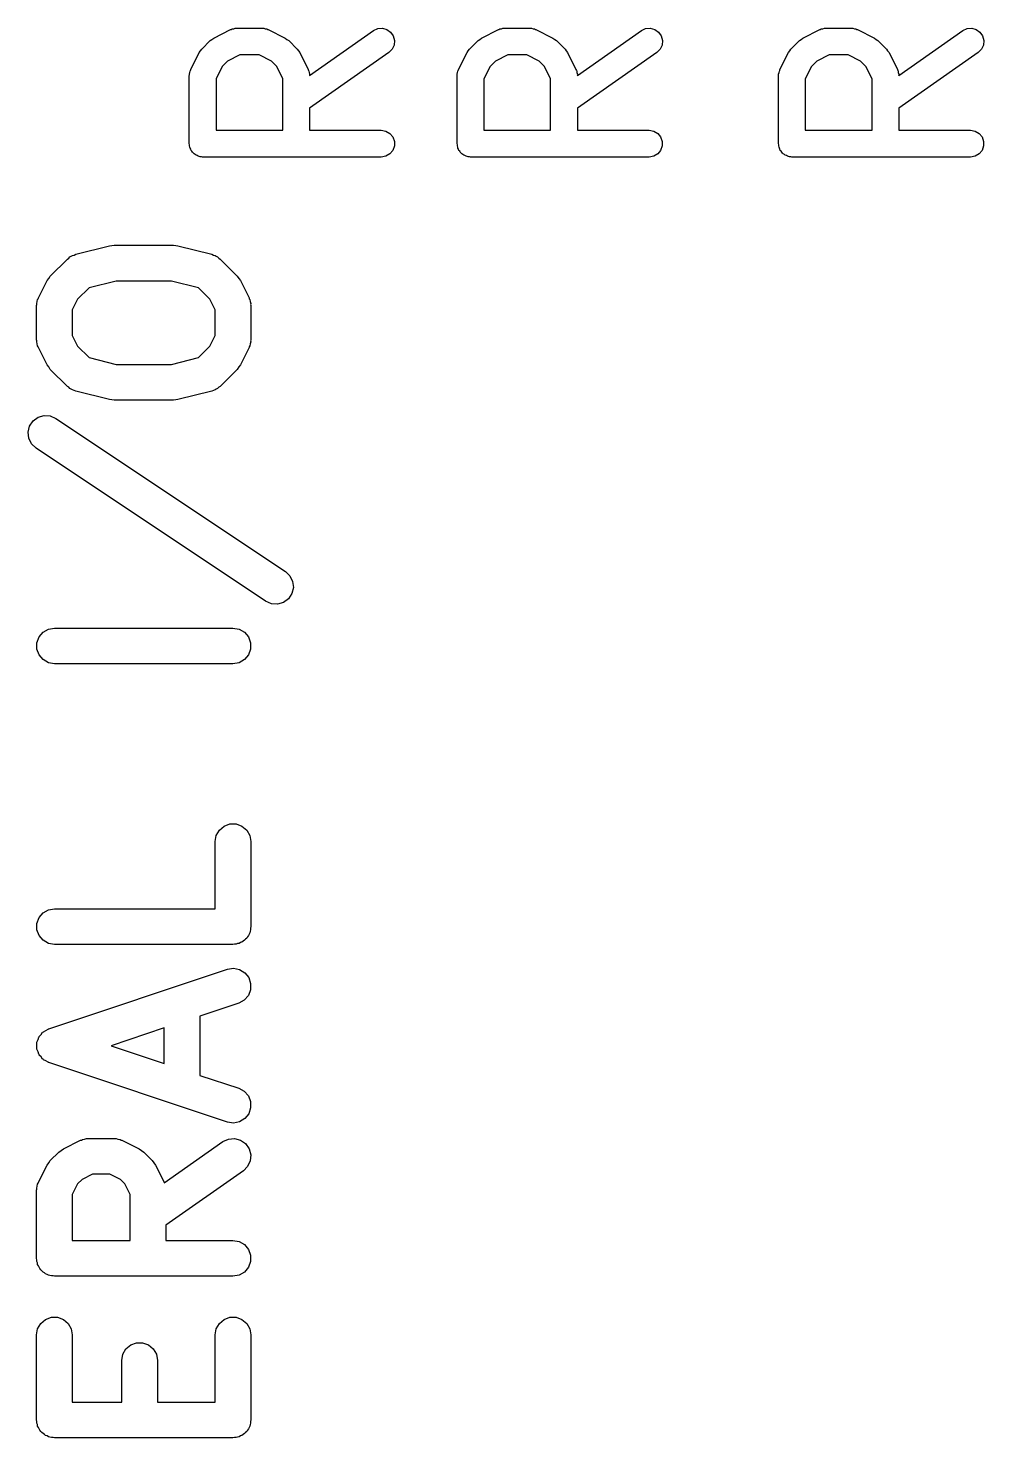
# Model space of a CAD drawing. Extents: x 127.3 to 176.4, y -111.4 to -62.2.
# Drawn here: x 127.58 to 132.93, y -94.71 to -86.82 of the extents above; entities that cross this region are included whole.
import ezdxf

# ---------------------------------------------------------------- set-up
doc = ezdxf.new("R2010")
doc.units = 0
doc.header["$MEASUREMENT"] = 0
doc.layers.add('BLACK', color=7, linetype='CONTINUOUS')

msp = doc.modelspace()

# ---------------------------------------------------------------- linework, layer by layer
at = {"layer": 'Black'}
for p, q in [((128.595, -86.8853), (128.604, -86.8784)), ((128.604, -86.8784), (128.614, -86.8712)), ((128.614, -86.8712), (128.709, -86.8236)), ((128.709, -86.8236), (128.713, -86.8224)), ((128.713, -86.8224), (128.717, -86.8202)), ((128.717, -86.8202), (128.726, -86.8187)), ((128.726, -86.8187), (128.734, -86.8162)), ((128.734, -86.8162), (128.739, -86.8164)), ((128.739, -86.8164), (128.743, -86.8157)), ((128.743, -86.8157), (128.886, -86.8157)), ((128.886, -86.8157), (128.89, -86.8164)), ((128.89, -86.8164), (128.894, -86.8162)), ((128.894, -86.8162), (128.903, -86.8187)), ((128.903, -86.8187), (128.911, -86.8202)), ((128.911, -86.8202), (128.915, -86.8224)), ((128.915, -86.8224), (128.919, -86.8236)), ((128.919, -86.8236), (129.014, -86.8712)), ((129.014, -86.8712), (129.024, -86.8784)), ((129.024, -86.8784), (129.034, -86.8853)), ((129.151, -87.0801), (129.509, -86.8292)), ((129.509, -86.8292), (129.533, -86.8182)), ((129.533, -86.8182), (129.559, -86.816)), ((129.559, -86.816), (129.584, -86.8227)), ((129.584, -86.8227), (129.605, -86.8376)), ((129.605, -86.8376), (129.62, -86.859)), ((129.62, -86.859), (129.627, -86.8841)), ((129.627, -86.8841), (129.625, -86.9101)), ((130.095, -86.8853), (130.104, -86.8784)), ((130.104, -86.8784), (130.114, -86.8712)), ((130.114, -86.8712), (130.209, -86.8236)), ((130.209, -86.8236), (130.213, -86.8224)), ((130.213, -86.8224), (130.217, -86.8202)), ((130.217, -86.8202), (130.226, -86.8187)), ((130.226, -86.8187), (130.234, -86.8162)), ((130.234, -86.8162), (130.239, -86.8164)), ((130.239, -86.8164), (130.243, -86.8157)), ((130.243, -86.8157), (130.386, -86.8157)), ((130.386, -86.8157), (130.39, -86.8164)), ((130.39, -86.8164), (130.394, -86.8162)), ((130.394, -86.8162), (130.403, -86.8187)), ((130.403, -86.8187), (130.411, -86.8202)), ((130.411, -86.8202), (130.415, -86.8224)), ((130.415, -86.8224), (130.419, -86.8236)), ((130.419, -86.8236), (130.514, -86.8712)), ((130.514, -86.8712), (130.524, -86.8784)), ((130.524, -86.8784), (130.534, -86.8853)), ((130.651, -87.0801), (131.009, -86.8292)), ((131.009, -86.8292), (131.033, -86.8182)), ((131.033, -86.8182), (131.059, -86.816)), ((131.059, -86.816), (131.084, -86.8227)), ((131.084, -86.8227), (131.105, -86.8376)), ((131.105, -86.8376), (131.12, -86.859)), ((131.12, -86.859), (131.127, -86.8841)), ((131.127, -86.8841), (131.125, -86.9101)), ((131.895, -86.8853), (131.904, -86.8784)), ((131.904, -86.8784), (131.914, -86.8712)), ((131.914, -86.8712), (132.009, -86.8236)), ((132.009, -86.8236), (132.013, -86.8224)), ((132.013, -86.8224), (132.017, -86.8202)), ((132.017, -86.8202), (132.026, -86.8187)), ((132.026, -86.8187), (132.034, -86.8162)), ((132.034, -86.8162), (132.039, -86.8164)), ((132.039, -86.8164), (132.043, -86.8157)), ((132.043, -86.8157), (132.186, -86.8157)), ((132.186, -86.8157), (132.19, -86.8164)), ((132.19, -86.8164), (132.194, -86.8162)), ((132.194, -86.8162), (132.203, -86.8187)), ((132.203, -86.8187), (132.211, -86.8202)), ((132.211, -86.8202), (132.215, -86.8224)), ((132.215, -86.8224), (132.219, -86.8236)), ((132.219, -86.8236), (132.314, -86.8712)), ((132.314, -86.8712), (132.324, -86.8784)), ((132.324, -86.8784), (132.334, -86.8853)), ((132.451, -87.0801), (132.809, -86.8292)), ((132.809, -86.8292), (132.833, -86.8182)), ((132.833, -86.8182), (132.859, -86.816)), ((132.859, -86.816), (132.884, -86.8227)), ((132.884, -86.8227), (132.905, -86.8376)), ((132.905, -86.8376), (132.92, -86.859)), ((132.92, -86.859), (132.927, -86.8841)), ((132.927, -86.8841), (132.925, -86.9101)), ((128.485, -87.0476), (128.533, -86.9524)), ((128.533, -86.9524), (128.54, -86.9427)), ((128.54, -86.9427), (128.547, -86.9329)), ((128.547, -86.9329), (128.595, -86.8853)), ((129.034, -86.8853), (129.082, -86.9329)), ((129.082, -86.9329), (129.088, -86.9427)), ((129.088, -86.9427), (129.096, -86.9524)), ((129.096, -86.9524), (129.143, -87.0476)), ((129.595, -86.9521), (129.151, -87.263)), ((129.614, -86.9337), (129.595, -86.9521)), ((129.625, -86.9101), (129.614, -86.9337)), ((129.985, -87.0476), (130.033, -86.9524)), ((130.033, -86.9524), (130.04, -86.9427)), ((130.04, -86.9427), (130.047, -86.9329)), ((130.047, -86.9329), (130.095, -86.8853)), ((130.534, -86.8853), (130.582, -86.9329)), ((130.582, -86.9329), (130.588, -86.9427)), ((130.588, -86.9427), (130.596, -86.9524)), ((130.596, -86.9524), (130.643, -87.0476)), ((131.095, -86.9521), (130.651, -87.263)), ((131.114, -86.9337), (131.095, -86.9521)), ((131.125, -86.9101), (131.114, -86.9337)), ((131.785, -87.0476), (131.833, -86.9524)), ((131.833, -86.9524), (131.84, -86.9427)), ((131.84, -86.9427), (131.847, -86.9329)), ((131.847, -86.9329), (131.895, -86.8853)), ((132.334, -86.8853), (132.382, -86.9329)), ((132.382, -86.9329), (132.388, -86.9427)), ((132.388, -86.9427), (132.396, -86.9524)), ((132.396, -86.9524), (132.443, -87.0476)), ((132.895, -86.9521), (132.451, -87.263)), ((132.914, -86.9337), (132.895, -86.9521)), ((132.925, -86.9101), (132.914, -86.9337)), ((128.662, -87.0303), (128.627, -87.0988)), ((128.692, -86.9999), (128.662, -87.0303)), ((128.761, -86.9657), (128.692, -86.9999)), ((128.868, -86.9657), (128.761, -86.9657)), ((128.937, -86.9999), (128.868, -86.9657)), ((128.967, -87.0303), (128.937, -86.9999)), ((129.001, -87.0988), (128.967, -87.0303)), ((130.162, -87.0303), (130.127, -87.0988)), ((130.192, -86.9999), (130.162, -87.0303)), ((130.261, -86.9657), (130.192, -86.9999)), ((130.368, -86.9657), (130.261, -86.9657)), ((130.437, -86.9999), (130.368, -86.9657)), ((130.467, -87.0303), (130.437, -86.9999)), ((130.501, -87.0988), (130.467, -87.0303)), ((131.962, -87.0303), (131.927, -87.0988)), ((131.992, -86.9999), (131.962, -87.0303)), ((132.061, -86.9657), (131.992, -86.9999)), ((132.168, -86.9657), (132.061, -86.9657)), ((132.237, -86.9999), (132.168, -86.9657)), ((132.267, -87.0303), (132.237, -86.9999)), ((132.301, -87.0988), (132.267, -87.0303)), ((128.477, -87.0811), (128.478, -87.0769)), ((128.477, -87.4621), (128.477, -87.0811)), ((128.478, -87.0726), (128.48, -87.0641)), ((128.478, -87.0769), (128.478, -87.0726)), ((128.48, -87.0641), (128.482, -87.0555)), ((128.482, -87.0555), (128.484, -87.0517)), ((128.484, -87.0517), (128.485, -87.0476)), ((128.627, -87.0988), (128.627, -87.3871)), ((129.001, -87.3871), (129.001, -87.0988)), ((129.143, -87.0476), (129.145, -87.0517)), ((129.145, -87.0517), (129.147, -87.0555)), ((129.147, -87.0555), (129.148, -87.0641)), ((129.148, -87.0641), (129.151, -87.0726)), ((129.151, -87.0726), (129.15, -87.0769)), ((129.15, -87.0769), (129.151, -87.0801)), ((129.977, -87.0811), (129.978, -87.0769)), ((129.977, -87.4621), (129.977, -87.0811)), ((129.978, -87.0726), (129.98, -87.0641)), ((129.978, -87.0769), (129.978, -87.0726)), ((129.98, -87.0641), (129.982, -87.0555)), ((129.982, -87.0555), (129.984, -87.0517)), ((129.984, -87.0517), (129.985, -87.0476)), ((130.127, -87.0988), (130.127, -87.3871)), ((130.501, -87.3871), (130.501, -87.0988)), ((130.643, -87.0476), (130.645, -87.0517)), ((130.645, -87.0517), (130.647, -87.0555)), ((130.647, -87.0555), (130.648, -87.0641)), ((130.648, -87.0641), (130.651, -87.0726)), ((130.651, -87.0726), (130.65, -87.0769)), ((130.65, -87.0769), (130.651, -87.0801)), ((131.777, -87.0811), (131.778, -87.0769)), ((131.777, -87.4621), (131.777, -87.0811)), ((131.778, -87.0726), (131.78, -87.0641)), ((131.778, -87.0769), (131.778, -87.0726)), ((131.78, -87.0641), (131.782, -87.0555)), ((131.782, -87.0555), (131.784, -87.0517)), ((131.784, -87.0517), (131.785, -87.0476)), ((131.927, -87.0988), (131.927, -87.3871)), ((132.301, -87.3871), (132.301, -87.0988)), ((132.443, -87.0476), (132.445, -87.0517)), ((132.445, -87.0517), (132.447, -87.0555)), ((132.447, -87.0555), (132.448, -87.0641)), ((132.448, -87.0641), (132.451, -87.0726)), ((132.451, -87.0726), (132.45, -87.0769)), ((132.45, -87.0769), (132.451, -87.0801)), ((129.151, -87.263), (129.151, -87.3871)), ((130.651, -87.263), (130.651, -87.3871)), ((132.451, -87.263), (132.451, -87.3871)), ((128.627, -87.3871), (129.001, -87.3871)), ((129.151, -87.3871), (129.552, -87.3871)), ((129.552, -87.3871), (129.578, -87.3916)), ((129.578, -87.3916), (129.601, -87.4046)), ((129.601, -87.4046), (129.617, -87.4246)), ((129.617, -87.4246), (129.626, -87.4491)), ((130.127, -87.3871), (130.501, -87.3871)), ((130.651, -87.3871), (131.052, -87.3871)), ((131.052, -87.3871), (131.078, -87.3916)), ((131.078, -87.3916), (131.101, -87.4046)), ((131.101, -87.4046), (131.117, -87.4246)), ((131.117, -87.4246), (131.126, -87.4491)), ((131.927, -87.3871), (132.301, -87.3871)), ((132.451, -87.3871), (132.852, -87.3871)), ((132.852, -87.3871), (132.878, -87.3916)), ((132.878, -87.3916), (132.901, -87.4046)), ((132.901, -87.4046), (132.917, -87.4246)), ((132.917, -87.4246), (132.926, -87.4491)), ((128.479, -87.4686), (128.477, -87.4621)), ((128.479, -87.4751), (128.479, -87.4686)), ((128.481, -87.4813), (128.479, -87.4751)), ((128.482, -87.4877), (128.481, -87.4813)), ((128.485, -87.4934), (128.482, -87.4877)), ((128.487, -87.4996), (128.485, -87.4934)), ((128.492, -87.5046), (128.487, -87.4996)), ((128.495, -87.5103), (128.492, -87.5046)), ((128.5, -87.5145), (128.495, -87.5103)), ((128.504, -87.5195), (128.5, -87.5145)), ((129.617, -87.4996), (129.601, -87.5195)), ((129.626, -87.4751), (129.617, -87.4996)), ((129.626, -87.4491), (129.626, -87.4751)), ((129.979, -87.4686), (129.977, -87.4621)), ((129.979, -87.4751), (129.979, -87.4686)), ((129.981, -87.4813), (129.979, -87.4751)), ((129.982, -87.4877), (129.981, -87.4813)), ((129.985, -87.4934), (129.982, -87.4877)), ((129.987, -87.4996), (129.985, -87.4934)), ((129.992, -87.5046), (129.987, -87.4996)), ((129.995, -87.5103), (129.992, -87.5046)), ((130, -87.5145), (129.995, -87.5103)), ((130.004, -87.5195), (130, -87.5145)), ((131.117, -87.4996), (131.101, -87.5195)), ((131.126, -87.4751), (131.117, -87.4996)), ((131.126, -87.4491), (131.126, -87.4751)), ((131.779, -87.4686), (131.777, -87.4621)), ((131.779, -87.4751), (131.779, -87.4686)), ((131.781, -87.4813), (131.779, -87.4751)), ((131.782, -87.4877), (131.781, -87.4813)), ((131.785, -87.4934), (131.782, -87.4877)), ((131.787, -87.4996), (131.785, -87.4934)), ((131.792, -87.5046), (131.787, -87.4996)), ((131.795, -87.5103), (131.792, -87.5046)), ((131.8, -87.5145), (131.795, -87.5103)), ((131.804, -87.5195), (131.8, -87.5145)), ((132.917, -87.4996), (132.901, -87.5195)), ((132.926, -87.4751), (132.917, -87.4996)), ((132.926, -87.4491), (132.926, -87.4751)), ((128.51, -87.5228), (128.504, -87.5195)), ((128.515, -87.527), (128.51, -87.5228)), ((128.521, -87.5293), (128.515, -87.527)), ((128.527, -87.5326), (128.521, -87.5293)), ((128.533, -87.5337), (128.527, -87.5326)), ((128.539, -87.536), (128.533, -87.5337)), ((128.546, -87.536), (128.539, -87.536)), ((128.552, -87.5371), (128.546, -87.536)), ((129.552, -87.5371), (128.552, -87.5371)), ((129.578, -87.5326), (129.552, -87.5371)), ((129.601, -87.5195), (129.578, -87.5326)), ((130.01, -87.5228), (130.004, -87.5195)), ((130.015, -87.527), (130.01, -87.5228)), ((130.021, -87.5293), (130.015, -87.527)), ((130.027, -87.5326), (130.021, -87.5293)), ((130.033, -87.5337), (130.027, -87.5326)), ((130.039, -87.536), (130.033, -87.5337)), ((130.046, -87.536), (130.039, -87.536)), ((130.052, -87.5371), (130.046, -87.536)), ((131.052, -87.5371), (130.052, -87.5371)), ((131.078, -87.5326), (131.052, -87.5371)), ((131.101, -87.5195), (131.078, -87.5326)), ((131.81, -87.5228), (131.804, -87.5195)), ((131.815, -87.527), (131.81, -87.5228)), ((131.821, -87.5293), (131.815, -87.527)), ((131.827, -87.5326), (131.821, -87.5293)), ((131.833, -87.5337), (131.827, -87.5326)), ((131.839, -87.536), (131.833, -87.5337)), ((131.846, -87.536), (131.839, -87.536)), ((131.852, -87.5371), (131.846, -87.536)), ((132.852, -87.5371), (131.852, -87.5371)), ((132.878, -87.5326), (132.852, -87.5371)), ((132.901, -87.5195), (132.878, -87.5326)), ((127.841, -88.0816), (128.031, -88.0339)), ((128.031, -88.0339), (128.044, -88.0331)), ((128.044, -88.0331), (128.056, -88.031)), ((128.056, -88.031), (128.389, -88.031)), ((128.389, -88.031), (128.401, -88.0331)), ((128.401, -88.0331), (128.413, -88.0339)), ((128.413, -88.0339), (128.604, -88.0816)), ((127.699, -88.2031), (127.795, -88.1079)), ((127.795, -88.1079), (127.802, -88.1024)), ((127.802, -88.1024), (127.809, -88.0957)), ((127.809, -88.0957), (127.816, -88.0925)), ((127.816, -88.0925), (127.823, -88.0879)), ((127.823, -88.0879), (127.832, -88.0855)), ((127.832, -88.0855), (127.841, -88.0816)), ((128.604, -88.0816), (128.613, -88.0855)), ((128.613, -88.0855), (128.622, -88.0879)), ((128.622, -88.0879), (128.628, -88.0925)), ((128.628, -88.0925), (128.635, -88.0957)), ((128.635, -88.0957), (128.642, -88.1024)), ((128.642, -88.1024), (128.65, -88.1079)), ((128.65, -88.1079), (128.745, -88.2031)), ((127.681, -88.2291), (127.69, -88.2162)), ((127.69, -88.2162), (127.699, -88.2031)), ((128.745, -88.2031), (128.755, -88.2162)), ((128.755, -88.2162), (128.764, -88.2291)), ((127.633, -88.3243), (127.681, -88.2291)), ((127.916, -88.2689), (127.852, -88.333)), ((128.068, -88.231), (127.916, -88.2689)), ((128.377, -88.231), (128.068, -88.231)), ((128.528, -88.2689), (128.377, -88.231)), ((128.593, -88.333), (128.528, -88.2689)), ((128.764, -88.2291), (128.812, -88.3243)), ((127.622, -88.369), (127.623, -88.3634)), ((127.622, -88.5595), (127.622, -88.369)), ((127.623, -88.3576), (127.626, -88.3464)), ((127.623, -88.3634), (127.623, -88.3576)), ((127.626, -88.3464), (127.628, -88.3348)), ((127.628, -88.3348), (127.631, -88.3299)), ((127.631, -88.3299), (127.633, -88.3243)), ((127.852, -88.333), (127.822, -88.3927)), ((128.622, -88.3927), (128.593, -88.333)), ((128.812, -88.3243), (128.813, -88.3299)), ((128.813, -88.3299), (128.816, -88.3348)), ((128.816, -88.3348), (128.818, -88.3464)), ((128.818, -88.3464), (128.822, -88.3576)), ((128.822, -88.3576), (128.821, -88.3634)), ((128.821, -88.3634), (128.822, -88.369)), ((128.822, -88.369), (128.822, -88.5595)), ((127.822, -88.3927), (127.822, -88.5359)), ((128.622, -88.5359), (128.622, -88.3927)), ((127.822, -88.5359), (127.852, -88.5955)), ((128.593, -88.5955), (128.622, -88.5359)), ((127.623, -88.5652), (127.622, -88.5595)), ((127.623, -88.571), (127.623, -88.5652)), ((127.626, -88.5822), (127.623, -88.571)), ((127.628, -88.5937), (127.626, -88.5822)), ((127.631, -88.5987), (127.628, -88.5937)), ((127.633, -88.6042), (127.631, -88.5987)), ((127.681, -88.6995), (127.633, -88.6042)), ((127.852, -88.5955), (127.916, -88.6597)), ((128.528, -88.6597), (128.593, -88.5955)), ((128.812, -88.6042), (128.764, -88.6995)), ((128.813, -88.5987), (128.812, -88.6042)), ((128.816, -88.5937), (128.813, -88.5987)), ((128.818, -88.5822), (128.816, -88.5937)), ((128.822, -88.571), (128.818, -88.5822)), ((128.822, -88.5595), (128.821, -88.5652)), ((128.821, -88.5652), (128.822, -88.571)), ((127.916, -88.6597), (128.068, -88.6976)), ((128.068, -88.6976), (128.377, -88.6976)), ((128.377, -88.6976), (128.528, -88.6597)), ((127.69, -88.7123), (127.681, -88.6995)), ((127.699, -88.7255), (127.69, -88.7123)), ((127.795, -88.8207), (127.699, -88.7255)), ((128.745, -88.7255), (128.65, -88.8207)), ((128.755, -88.7123), (128.745, -88.7255)), ((128.764, -88.6995), (128.755, -88.7123)), ((127.802, -88.8262), (127.795, -88.8207)), ((127.809, -88.8329), (127.802, -88.8262)), ((127.816, -88.8361), (127.809, -88.8329)), ((127.823, -88.8406), (127.816, -88.8361)), ((127.832, -88.8431), (127.823, -88.8406)), ((127.841, -88.847), (127.832, -88.8431)), ((128.031, -88.8946), (127.841, -88.847)), ((128.604, -88.847), (128.413, -88.8946)), ((128.613, -88.8431), (128.604, -88.847)), ((128.622, -88.8406), (128.613, -88.8431)), ((128.628, -88.8361), (128.622, -88.8406)), ((128.635, -88.8329), (128.628, -88.8361)), ((128.642, -88.8262), (128.635, -88.8329)), ((128.65, -88.8207), (128.642, -88.8262)), ((128.044, -88.8955), (128.031, -88.8946)), ((128.056, -88.8976), (128.044, -88.8955)), ((128.389, -88.8976), (128.056, -88.8976)), ((128.401, -88.8955), (128.389, -88.8976)), ((128.413, -88.8946), (128.401, -88.8955)), ((127.583, -89.0432), (127.602, -89.0143)), ((127.602, -89.0143), (127.63, -88.9937)), ((127.63, -88.9937), (127.664, -88.9839)), ((127.664, -88.9839), (127.698, -88.9862)), ((127.698, -88.9862), (127.73, -89.0001)), ((127.73, -89.0001), (129.016, -89.8573)), ((127.575, -89.0769), (127.583, -89.0432)), ((127.579, -89.1114), (127.575, -89.0769)), ((127.594, -89.1425), (127.579, -89.1114)), ((127.619, -89.1665), (127.594, -89.1425)), ((128.905, -90.0237), (127.619, -89.1665)), ((129.016, -89.8573), (129.041, -89.8813)), ((129.041, -89.8813), (129.056, -89.9124)), ((129.06, -89.9469), (129.052, -89.9807)), ((129.056, -89.9124), (129.06, -89.9469)), ((128.937, -90.0376), (128.905, -90.0237)), ((128.971, -90.0399), (128.937, -90.0376)), ((129.005, -90.0301), (128.971, -90.0399)), ((129.033, -90.0096), (129.005, -90.0301)), ((129.052, -89.9807), (129.033, -90.0096)), ((127.636, -90.2238), (127.658, -90.1972)), ((127.658, -90.1972), (127.688, -90.1798)), ((127.688, -90.1798), (127.722, -90.1738)), ((127.722, -90.1738), (128.722, -90.1738)), ((128.722, -90.1738), (128.757, -90.1798)), ((128.757, -90.1798), (128.787, -90.1972)), ((128.787, -90.1972), (128.809, -90.2238)), ((127.624, -90.2564), (127.636, -90.2238)), ((127.624, -90.2912), (127.624, -90.2564)), ((128.809, -90.2238), (128.821, -90.2564)), ((128.821, -90.2564), (128.821, -90.2912)), ((127.636, -90.3238), (127.624, -90.2912)), ((127.658, -90.3504), (127.636, -90.3238)), ((127.688, -90.3678), (127.658, -90.3504)), ((128.787, -90.3504), (128.757, -90.3678)), ((128.809, -90.3238), (128.787, -90.3504)), ((128.821, -90.2912), (128.809, -90.3238)), ((127.722, -90.3738), (127.688, -90.3678)), ((128.722, -90.3738), (127.722, -90.3738)), ((128.757, -90.3678), (128.722, -90.3738)), ((128.646, -91.3048), (128.672, -91.2824)), ((128.672, -91.2824), (128.705, -91.2706)), ((128.705, -91.2706), (128.74, -91.2706)), ((128.74, -91.2706), (128.772, -91.2824)), ((128.772, -91.2824), (128.799, -91.3048)), ((128.622, -91.369), (128.628, -91.3348)), ((128.622, -91.7452), (128.622, -91.369)), ((128.628, -91.3348), (128.646, -91.3048)), ((128.799, -91.3048), (128.816, -91.3348)), ((128.816, -91.3348), (128.822, -91.369)), ((128.822, -91.369), (128.822, -91.8452)), ((127.636, -91.7952), (127.658, -91.7686)), ((127.658, -91.7686), (127.688, -91.7513)), ((127.688, -91.7513), (127.722, -91.7452)), ((127.722, -91.7452), (128.622, -91.7452)), ((127.624, -91.8279), (127.636, -91.7952)), ((127.624, -91.8626), (127.624, -91.8279)), ((128.822, -91.8452), (128.821, -91.8539)), ((128.821, -91.8539), (128.821, -91.8626)), ((127.636, -91.8952), (127.624, -91.8626)), ((127.658, -91.9218), (127.636, -91.8952)), ((127.688, -91.9392), (127.658, -91.9218)), ((128.764, -91.9348), (128.757, -91.9392)), ((128.772, -91.9318), (128.764, -91.9348)), ((128.779, -91.9262), (128.772, -91.9318)), ((128.787, -91.9218), (128.779, -91.9262)), ((128.792, -91.9151), (128.787, -91.9218)), ((128.799, -91.9095), (128.792, -91.9151)), ((128.803, -91.9019), (128.799, -91.9095)), ((128.809, -91.8952), (128.803, -91.9019)), ((128.812, -91.887), (128.809, -91.8952)), ((128.816, -91.8794), (128.812, -91.887)), ((128.818, -91.8708), (128.816, -91.8794)), ((128.821, -91.8626), (128.818, -91.8708)), ((127.722, -91.9452), (127.688, -91.9392)), ((128.722, -91.9452), (127.722, -91.9452)), ((128.731, -91.9437), (128.722, -91.9452)), ((128.74, -91.9437), (128.731, -91.9437)), ((128.748, -91.9407), (128.74, -91.9437)), ((128.757, -91.9392), (128.748, -91.9407)), ((127.691, -92.417), (128.691, -92.0837)), ((128.691, -92.0837), (128.725, -92.0786)), ((128.725, -92.0786), (128.759, -92.0856)), ((128.759, -92.0856), (128.789, -92.1037)), ((128.789, -92.1037), (128.81, -92.131)), ((128.81, -92.131), (128.821, -92.1639)), ((128.821, -92.1639), (128.82, -92.1986)), ((128.808, -92.2309), (128.785, -92.2569)), ((128.82, -92.1986), (128.808, -92.2309)), ((128.754, -92.2734), (128.537, -92.3459)), ((128.785, -92.2569), (128.754, -92.2734)), ((128.537, -92.3459), (128.537, -92.6779)), ((127.624, -92.4919), (127.63, -92.4782)), ((127.63, -92.4782), (127.634, -92.4643)), ((127.634, -92.4643), (127.636, -92.4621)), ((127.636, -92.4621), (127.637, -92.4596)), ((127.637, -92.4596), (127.647, -92.4486)), ((127.647, -92.4486), (127.656, -92.4371)), ((127.656, -92.4371), (127.658, -92.4356)), ((127.658, -92.4356), (127.66, -92.4336)), ((127.66, -92.4336), (127.673, -92.4266)), ((127.673, -92.4266), (127.686, -92.4189)), ((127.686, -92.4189), (127.688, -92.4184)), ((127.688, -92.4184), (127.691, -92.417)), ((128.337, -92.4126), (128.039, -92.5119)), ((128.337, -92.6113), (128.337, -92.4126)), ((127.623, -92.4972), (127.624, -92.4946)), ((127.624, -92.5119), (127.623, -92.4972)), ((127.623, -92.5266), (127.624, -92.5119)), ((127.624, -92.5292), (127.623, -92.5266)), ((127.624, -92.4946), (127.624, -92.4919)), ((127.624, -92.532), (127.624, -92.5292)), ((127.63, -92.5456), (127.624, -92.532)), ((127.634, -92.5595), (127.63, -92.5456)), ((127.636, -92.5617), (127.634, -92.5595)), ((127.637, -92.5643), (127.636, -92.5617)), ((127.647, -92.5752), (127.637, -92.5643)), ((128.039, -92.5119), (128.337, -92.6113)), ((127.656, -92.5867), (127.647, -92.5752)), ((127.658, -92.5882), (127.656, -92.5867)), ((127.66, -92.5902), (127.658, -92.5882)), ((127.673, -92.5972), (127.66, -92.5902)), ((127.686, -92.6049), (127.673, -92.5972)), ((127.688, -92.6055), (127.686, -92.6049)), ((127.691, -92.6068), (127.688, -92.6055)), ((128.691, -92.9401), (127.691, -92.6068)), ((128.537, -92.6779), (128.754, -92.7504)), ((128.754, -92.7504), (128.785, -92.7669)), ((128.785, -92.7669), (128.808, -92.7929)), ((128.808, -92.7929), (128.82, -92.8252)), ((128.821, -92.8599), (128.81, -92.8929)), ((128.82, -92.8252), (128.821, -92.8599)), ((128.725, -92.9452), (128.691, -92.9401)), ((128.759, -92.9382), (128.725, -92.9452)), ((128.789, -92.9201), (128.759, -92.9382)), ((128.81, -92.8929), (128.789, -92.9201)), ((127.874, -93.0399), (127.879, -93.037)), ((127.879, -93.037), (127.89, -93.0349)), ((127.89, -93.0349), (127.901, -93.0316)), ((127.901, -93.0316), (127.907, -93.032)), ((127.907, -93.032), (127.913, -93.031)), ((127.913, -93.031), (128.056, -93.031)), ((128.056, -93.031), (128.061, -93.032)), ((128.061, -93.032), (128.067, -93.0316)), ((128.067, -93.0316), (128.078, -93.0349)), ((128.078, -93.0349), (128.09, -93.037)), ((128.09, -93.037), (128.095, -93.0399)), ((128.665, -93.049), (128.697, -93.0344)), ((128.697, -93.0344), (128.731, -93.0313)), ((128.731, -93.0313), (128.765, -93.0403)), ((127.699, -93.1555), (127.747, -93.1079)), ((127.747, -93.1079), (127.76, -93.0987)), ((127.76, -93.0987), (127.773, -93.0891)), ((127.773, -93.0891), (127.868, -93.0415)), ((127.868, -93.0415), (127.874, -93.0399)), ((128.095, -93.0399), (128.1, -93.0415)), ((128.1, -93.0415), (128.196, -93.0891)), ((128.196, -93.0891), (128.209, -93.0987)), ((128.209, -93.0987), (128.222, -93.1079)), ((128.222, -93.1079), (128.269, -93.1555)), ((128.336, -93.2791), (128.665, -93.049)), ((128.765, -93.0403), (128.793, -93.0603)), ((128.793, -93.0603), (128.813, -93.0887)), ((128.813, -93.0887), (128.822, -93.1222)), ((127.633, -93.2767), (127.681, -93.1815)), ((127.681, -93.1815), (127.69, -93.1686)), ((127.69, -93.1686), (127.699, -93.1555)), ((128.269, -93.1555), (128.278, -93.1686)), ((128.278, -93.1686), (128.288, -93.1815)), ((128.288, -93.1815), (128.336, -93.2767)), ((128.804, -93.1883), (128.78, -93.2129)), ((128.819, -93.1568), (128.804, -93.1883)), ((128.822, -93.1222), (128.819, -93.1568)), ((127.877, -93.2608), (127.852, -93.2854)), ((127.936, -93.231), (127.877, -93.2608)), ((128.032, -93.231), (127.936, -93.231)), ((128.092, -93.2608), (128.032, -93.231)), ((128.116, -93.2854), (128.092, -93.2608)), ((128.78, -93.2129), (128.346, -93.5164)), ((127.622, -93.3214), (127.623, -93.3157)), ((127.622, -93.7024), (127.622, -93.3214)), ((127.623, -93.31), (127.626, -93.2988)), ((127.623, -93.3157), (127.623, -93.31)), ((127.626, -93.2988), (127.628, -93.2872)), ((127.628, -93.2872), (127.631, -93.2822)), ((127.631, -93.2822), (127.633, -93.2767)), ((127.852, -93.2854), (127.822, -93.345)), ((127.822, -93.345), (127.822, -93.6024)), ((128.146, -93.345), (128.116, -93.2854)), ((128.146, -93.6024), (128.146, -93.345)), ((128.336, -93.2767), (128.336, -93.2791)), ((128.346, -93.5164), (128.346, -93.6024)), ((127.822, -93.6024), (128.146, -93.6024)), ((128.346, -93.6024), (128.722, -93.6024)), ((128.722, -93.6024), (128.757, -93.6084)), ((128.757, -93.6084), (128.787, -93.6258)), ((128.787, -93.6258), (128.809, -93.6524)), ((128.809, -93.6524), (128.821, -93.685)), ((127.624, -93.711), (127.622, -93.7024)), ((127.624, -93.7197), (127.624, -93.711)), ((127.627, -93.728), (127.624, -93.7197)), ((127.628, -93.7366), (127.627, -93.728)), ((127.633, -93.7442), (127.628, -93.7366)), ((127.636, -93.7524), (127.633, -93.7442)), ((128.821, -93.7197), (128.809, -93.7524)), ((128.821, -93.685), (128.821, -93.7197)), ((127.641, -93.7591), (127.636, -93.7524)), ((127.646, -93.7667), (127.641, -93.7591)), ((127.652, -93.7723), (127.646, -93.7667)), ((127.658, -93.779), (127.652, -93.7723)), ((127.666, -93.7834), (127.658, -93.779)), ((127.672, -93.789), (127.666, -93.7834)), ((127.681, -93.792), (127.672, -93.789)), ((127.688, -93.7963), (127.681, -93.792)), ((127.697, -93.7979), (127.688, -93.7963)), ((127.705, -93.8009), (127.697, -93.7979)), ((127.714, -93.8009), (127.705, -93.8009)), ((127.722, -93.8024), (127.714, -93.8009)), ((128.722, -93.8024), (127.722, -93.8024)), ((128.757, -93.7963), (128.722, -93.8024)), ((128.787, -93.779), (128.757, -93.7963)), ((128.809, -93.7524), (128.787, -93.779)), ((127.646, -94.0667), (127.672, -94.0443)), ((127.672, -94.0443), (127.705, -94.0325)), ((127.705, -94.0325), (127.74, -94.0325)), ((127.74, -94.0325), (127.772, -94.0443)), ((127.772, -94.0443), (127.799, -94.0667)), ((128.646, -94.0667), (128.672, -94.0443)), ((128.672, -94.0443), (128.705, -94.0325)), ((128.705, -94.0325), (128.74, -94.0325)), ((128.74, -94.0325), (128.772, -94.0443)), ((128.772, -94.0443), (128.799, -94.0667)), ((127.622, -94.131), (127.628, -94.0968)), ((127.622, -94.6071), (127.622, -94.131)), ((127.628, -94.0968), (127.646, -94.0667)), ((127.799, -94.0667), (127.816, -94.0968)), ((127.816, -94.0968), (127.822, -94.131)), ((127.822, -94.131), (127.822, -94.5071)), ((128.622, -94.131), (128.628, -94.0968)), ((128.622, -94.5071), (128.622, -94.131)), ((128.628, -94.0968), (128.646, -94.0667)), ((128.799, -94.0667), (128.816, -94.0968)), ((128.816, -94.0968), (128.822, -94.131)), ((128.822, -94.131), (128.822, -94.6071)), ((128.105, -94.2396), (128.122, -94.2095)), ((128.122, -94.2095), (128.149, -94.1872)), ((128.149, -94.1872), (128.181, -94.1753)), ((128.181, -94.1753), (128.216, -94.1753)), ((128.216, -94.1753), (128.249, -94.1872)), ((128.249, -94.1872), (128.275, -94.2095)), ((128.275, -94.2095), (128.293, -94.2396)), ((128.099, -94.2738), (128.105, -94.2396)), ((128.099, -94.5071), (128.099, -94.2738)), ((128.293, -94.2396), (128.299, -94.2738)), ((128.299, -94.2738), (128.299, -94.5071)), ((127.822, -94.5071), (128.099, -94.5071)), ((128.299, -94.5071), (128.622, -94.5071)), ((127.624, -94.6158), (127.622, -94.6071)), ((127.624, -94.6245), (127.624, -94.6158)), ((128.822, -94.6071), (128.821, -94.6158)), ((128.821, -94.6158), (128.821, -94.6245)), ((127.627, -94.6327), (127.624, -94.6245)), ((127.628, -94.6413), (127.627, -94.6327)), ((127.633, -94.6489), (127.628, -94.6413)), ((127.636, -94.6571), (127.633, -94.6489)), ((127.641, -94.6638), (127.636, -94.6571)), ((127.646, -94.6714), (127.641, -94.6638)), ((127.652, -94.677), (127.646, -94.6714)), ((127.658, -94.6837), (127.652, -94.677)), ((127.666, -94.6881), (127.658, -94.6837)), ((127.672, -94.6937), (127.666, -94.6881)), ((127.681, -94.6967), (127.672, -94.6937)), ((127.688, -94.7011), (127.681, -94.6967)), ((128.764, -94.6967), (128.757, -94.7011)), ((128.772, -94.6937), (128.764, -94.6967)), ((128.779, -94.6881), (128.772, -94.6937)), ((128.787, -94.6837), (128.779, -94.6881)), ((128.792, -94.677), (128.787, -94.6837)), ((128.799, -94.6714), (128.792, -94.677)), ((128.803, -94.6638), (128.799, -94.6714)), ((128.809, -94.6571), (128.803, -94.6638)), ((128.812, -94.6489), (128.809, -94.6571)), ((128.816, -94.6413), (128.812, -94.6489)), ((128.818, -94.6327), (128.816, -94.6413)), ((128.821, -94.6245), (128.818, -94.6327)), ((127.697, -94.7026), (127.688, -94.7011)), ((127.705, -94.7056), (127.697, -94.7026)), ((127.714, -94.7056), (127.705, -94.7056)), ((127.722, -94.7071), (127.714, -94.7056)), ((128.722, -94.7071), (127.722, -94.7071)), ((128.731, -94.7056), (128.722, -94.7071)), ((128.74, -94.7056), (128.731, -94.7056)), ((128.748, -94.7026), (128.74, -94.7056)), ((128.757, -94.7011), (128.748, -94.7026))]:
    msp.add_line(p, q, dxfattribs=at)

doc.saveas('drawing.dxf')
